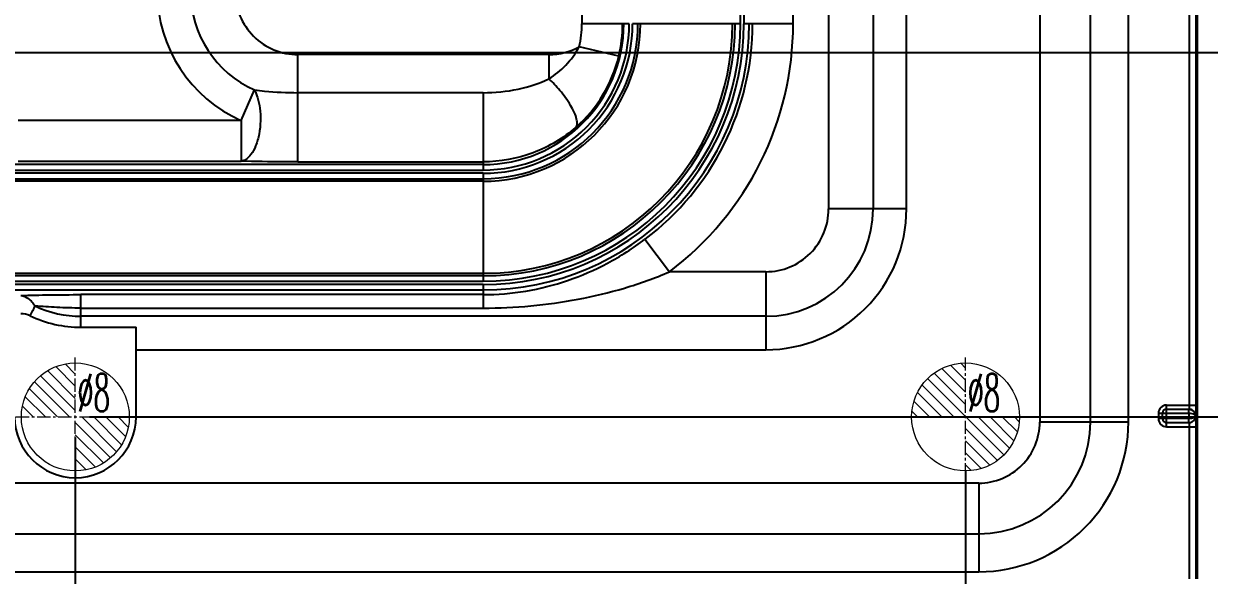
# Model space of a CAD drawing. Header units: millimetres. Extents: x 564 to 2602, y -1989 to 1042.
# Drawn here: x 854 to 941.9, y -789.5 to -748.7 of the extents above; entities that cross this region are included whole.
import ezdxf

# ---------------------------------------------------------------- set-up
doc = ezdxf.new("R2010")
doc.units = ezdxf.units.MM
doc.header["$LTSCALE"] = 16.335
doc.header["$PDMODE"] = 3
doc.header["$PDSIZE"] = 0.3125
doc.linetypes.add('CENTER', pattern=[0.6, 0.375, -0.075, 0.075, -0.075])
doc.linetypes.add('HIDDEN', pattern=[0.2, 0.1, -0.1])
doc.layers.get('0').update_dxf_attribs({"linetype": 'CONTINUOUS'})
doc.layers.get('Defpoints').update_dxf_attribs({"linetype": 'CONTINUOUS'})
doc.layers.add('DEFAULT_2', color=8, linetype='HIDDEN')
doc.layers.add('dim', color=82, linetype='CONTINUOUS', lineweight=9)
doc.layers.add('epin', color=13, linetype='CONTINUOUS', lineweight=9)
doc.styles.get("Standard").update_dxf_attribs({"font": 'txt', "width": 0.8})
doc.styles.add('TXT05', font='txt.shx', dxfattribs={"width": 0.5, "bigfont": 'gbcbig.shx'})
doc.dimstyles.get("Standard").update_dxf_attribs({"dimtxt": 0.15625, "dimasz": 0.1875, "dimexe": 0.125, "dimexo": 0.0625, "dimtad": 0, "dimtih": 1, "dimtoh": 1, "dimdsep": 46, "dimtxsty": 'Standard', "dimcen": 0.09, "dimadec": 0, "dimazin": 0, "dimtp": 0.01, "dimtm": 0.01, "dimtfac": 1, "dimtofl": 0, "dimtmove": 0, "dimatfit": 3, "dimfxl": 0, "dimtolj": 1, "dimarcsym": 0})

# ---------------------------------------------------------------- blocks, each defined once
blk = doc.blocks.new('epin_ejp_8')
at = {"layer": 'epin', "ltscale": 0.5}
h = blk.add_hatch(dxfattribs=at)
h.set_pattern_fill('_ANSI31', color=123, scale=0.2, angle=90, style=0)
h.set_pattern_definition([(135, (-3069.6252, 813.4417), (-0.4490128, -0.4490128), [])])
h.paths.add_polyline_path([(0, 4, 0.414214), (-4, 0), (0, 0)])
h.paths.add_polyline_path([(4, 0), (0, 0), (0, -4, 0.414214)])
at = {"layer": 'epin', "color": 1, "linetype": 'CENTER', "ltscale": 0.16}
for p, q in [((0, -4.4), (0, 4.4)), ((-4.4, 0), (4.4, 0))]:
    blk.add_line(p, q, dxfattribs=at)
at = {"layer": 'epin', "ltscale": 0.5}
blk.add_circle((0, 0), 4, dxfattribs=at)
at = {"layer": 'epin', "color": 6, "ltscale": 0.5, "style": 'TXT05', "width": 0.5}
blk.add_text('%%c8', height=2.8, dxfattribs=at).set_placement((0.16, 0.4))
blk = doc.blocks.new('*D179')
at = {"layer": 'Defpoints', "color": 0}
for p in [(827.808, -740.305), (830.151, -750.805), (994.221, -750.805)]:
    blk.add_point(p, dxfattribs=at)
at = {"layer": 'dim', "color": 6, "linetype": 'Continuous', "lineweight": -2}
blk.add_line((830.151, -750.805), (994.221, -750.805), dxfattribs=at)
at = {"layer": 'dim', "color": 4, "insert": (997.554, -750.805), "char_height": 2.5, "attachment_point": 5}
blk.add_mtext('\\A1;10.50', dxfattribs=at)
blk = doc.blocks.new('*D180')
at = {"layer": 'Defpoints', "color": 0}
for p in [(827.808, -740.305), (858.867, -777.805), (994.221, -777.805)]:
    blk.add_point(p, dxfattribs=at)
at = {"layer": 'dim', "color": 6, "linetype": 'Continuous', "lineweight": -2}
blk.add_line((858.867, -777.805), (994.221, -777.805), dxfattribs=at)
at = {"layer": 'dim', "color": 4, "insert": (998.054, -777.805), "char_height": 2.5, "attachment_point": 5}
blk.add_mtext('\\A1;37.50', dxfattribs=at)
blk = doc.blocks.new('*D181')
at = {"layer": 'Defpoints', "color": 0}
for p in [(827.808, -740.305), (862.208, -815.805), (994.221, -815.805)]:
    blk.add_point(p, dxfattribs=at)
at = {"layer": 'dim', "color": 6, "linetype": 'Continuous', "lineweight": -2}
blk.add_line((862.208, -815.805), (994.221, -815.805), dxfattribs=at)
at = {"layer": 'dim', "color": 4, "insert": (998.054, -815.805), "char_height": 2.5, "attachment_point": 5}
blk.add_mtext('\\A1;75.50', dxfattribs=at)
blk = doc.blocks.new('*D191')
at = {"layer": 'Defpoints', "color": 0}
for p in [(827.808, -740.305), (964.748, -840.805), (994.375, -840.805)]:
    blk.add_point(p, dxfattribs=at)
at = {"layer": 'dim', "color": 6, "linetype": 'Continuous', "lineweight": -2}
blk.add_line((964.748, -840.805), (994.375, -840.805), dxfattribs=at)
at = {"layer": 'dim', "color": 4, "insert": (998.542, -840.805), "char_height": 2.5, "attachment_point": 5}
blk.add_mtext('\\A1;100.50', dxfattribs=at)
blk = doc.blocks.new('*D205')
at = {"layer": 'Defpoints', "color": 0}
for p in [(827.808, -740.305), (857.808, -779.322), (857.808, -869.503)]:
    blk.add_point(p, dxfattribs=at)
at = {"layer": 'dim', "color": 6, "linetype": 'Continuous', "lineweight": -2}
blk.add_line((857.808, -779.322), (857.808, -869.503), dxfattribs=at)
at = {"layer": 'dim', "color": 4, "insert": (857.808, -873.003), "char_height": 2.5, "attachment_point": 5, "rotation": 90}
blk.add_mtext('\\A1;30.00', dxfattribs=at)
blk = doc.blocks.new('*D206')
at = {"layer": 'Defpoints', "color": 0}
for p in [(827.808, -740.305), (923.808, -781.805), (923.808, -869.503)]:
    blk.add_point(p, dxfattribs=at)
at = {"layer": 'dim', "color": 6, "linetype": 'Continuous', "lineweight": -2}
blk.add_line((923.808, -781.805), (923.808, -869.503), dxfattribs=at)
at = {"layer": 'dim', "color": 4, "insert": (923.808, -873.17), "char_height": 2.5, "attachment_point": 5, "rotation": 90}
blk.add_mtext('\\A1;96.00', dxfattribs=at)
blk = doc.blocks.new('*D207')
at = {"layer": 'Defpoints', "color": 0}
for p in [(827.808, -740.305), (926.808, -817.787), (929.632, -869.503)]:
    blk.add_point(p, dxfattribs=at)
at = {"layer": 'dim', "color": 6, "linetype": 'Continuous', "lineweight": -2}
for p, q in [((926.808, -817.787), (926.808, -861.503)), ((926.808, -861.503), (929.632, -865.503)), ((929.632, -865.503), (929.632, -869.503))]:
    blk.add_line(p, q, dxfattribs=at)
at = {"layer": 'dim', "color": 4, "insert": (929.632, -873.17), "char_height": 2.5, "attachment_point": 5, "rotation": 90}
blk.add_mtext('\\A1;99.00', dxfattribs=at)
blk = doc.blocks.new('*D208')
at = {"layer": 'Defpoints', "color": 0}
for p in [(827.808, -740.305), (960.808, -840.805), (960.808, -869.503)]:
    blk.add_point(p, dxfattribs=at)
at = {"layer": 'dim', "color": 6, "linetype": 'Continuous', "lineweight": -2}
blk.add_line((960.808, -840.805), (960.808, -869.503), dxfattribs=at)
at = {"layer": 'dim', "color": 4, "insert": (960.808, -873.836), "char_height": 2.5, "attachment_point": 5, "rotation": 90}
blk.add_mtext('\\A1;133.00', dxfattribs=at)

msp = doc.modelspace()

# ---------------------------------------------------------------- linework, layer by layer
at = {"color": 7, "linetype": 'Continuous'}
for p, q in [((940.997, -789.794), (940.997, -684.217)), ((929.313, -695.83), (929.313, -778.181)), ((933.07, -778.181), (933.07, -695.83)), ((935.887, -778.181), (935.887, -695.83)), ((940.392, -697.087), (940.392, -776.924)), ((940.892, -697.087), (940.892, -776.924)), ((913.654, -711.617), (913.654, -762.394)), ((916.955, -711.617), (916.955, -762.394)), ((919.43, -762.394), (919.43, -711.617)), ((907.117, -748.669), (907.117, -725.342)), ((907.363, -725.342), (907.363, -748.669)), ((911.029, -748.669), (911.029, -725.342)), ((895.368, -741.305), (895.368, -748.669)), ((898.876, -748.669), (895.368, -748.669)), ((907.117, -748.669), (899.122, -748.669)), ((911.029, -748.669), (907.363, -748.669)), ((898.096, -751.079), (895.167, -750.377)), ((892.914, -750.959), (874.312, -750.959)), ((874.312, -758.907), (874.312, -750.959)), ((892.914, -750.959), (892.914, -752.749)), ((870.091, -755.842), (871.093, -753.579)), ((888.037, -753.779), (874.312, -753.779)), ((888.037, -753.779), (888.037, -759.508)), ((870.091, -755.842), (853.572, -755.842)), ((870.091, -755.842), (870.091, -758.855)), ((888.037, -759.106), (767.578, -759.106)), ((853.571, -758.855), (870.091, -758.855)), ((874.312, -758.907), (888.037, -758.907)), ((767.578, -759.508), (888.037, -759.508)), ((888.037, -759.754), (767.578, -759.754)), ((767.578, -760.155), (888.037, -760.155)), ((888.037, -759.754), (888.037, -767.749)), ((888.037, -760.34), (767.578, -760.34)), ((919.43, -762.394), (913.654, -762.394)), ((900.043, -764.639), (901.854, -767.047)), ((767.578, -767.164), (888.037, -767.164)), ((888.037, -767.348), (767.578, -767.348)), ((909.002, -767.047), (901.854, -767.047)), ((909.002, -767.047), (909.002, -772.823)), ((767.578, -767.749), (888.037, -767.749)), ((888.037, -767.995), (767.578, -767.995)), ((888.037, -767.995), (888.037, -769.738)), ((767.578, -768.397), (888.037, -768.397)), ((888.037, -768.743), (858.224, -768.743)), ((858.224, -771.16), (858.224, -768.743)), ((858.224, -769.738), (888.037, -769.738)), ((909.002, -770.347), (858.224, -770.347)), ((858.224, -771.16), (862.308, -771.16)), ((862.308, -777.805), (862.308, -771.16)), ((862.308, -772.823), (909.002, -772.823)), ((938.714, -776.924), (940.892, -776.924)), ((938.714, -777.225), (938.714, -776.924)), ((938.111, -777.527), (940.357, -777.527)), ((938.111, -777.527), (938.111, -777.929)), ((938.413, -777.929), (938.413, -777.527)), ((938.714, -777.225), (940.364, -777.225)), ((938.714, -778.532), (938.714, -777.266)), ((940.357, -777.527), (940.357, -777.929)), ((935.887, -778.181), (929.313, -778.181)), ((938.413, -777.929), (938.111, -777.929)), ((940.357, -777.929), (938.453, -777.929)), ((940.364, -778.231), (938.714, -778.231)), ((938.714, -778.532), (940.892, -778.532)), ((940.392, -778.532), (940.392, -789.794)), ((940.892, -778.532), (940.892, -789.794)), ((924.788, -782.705), (842.438, -782.705)), ((924.788, -782.705), (924.788, -789.28)), ((842.438, -786.462), (924.788, -786.462)), ((842.438, -789.28), (924.788, -789.28))]:
    msp.add_line(p, q, dxfattribs=at)
for centre, radius, start, end in [((874.312, -746.306), 10.429, 180, 246.12164), ((874.312, -746.306), 7.953, 180, 246.12164), ((874.312, -746.306), 4.652, 179.99999, 270.00001), ((888.037, -748.669), 19.728, 270, 0), ((888.037, -748.669), 19.326, 270.00005, 359.99995), ((888.037, -748.669), 19.08, 270.00002, 359.99998), ((888.037, -748.669), 18.679, 270, 0), ((888.037, -748.669), 18.495, 270, 0), ((888.037, -748.669), 11.67, 270, 0), ((888.037, -748.669), 11.486, 270, 0), ((888.037, -748.669), 11.085, 269.99991, 0.00009), ((888.037, -748.669), 10.839, 269.99996, 0.00004), ((888.037, -748.669), 10.437, 270, 0), ((888.037, -748.669), 7.331, 346.52972, 0), ((888.037, -748.669), 10.344, 346.52976, 0), ((888.037, -748.669), 19.98, 306.93628, 0), ((888.037, -748.669), 22.992, 306.93628, 359.99997), ((892.914, -746.306), 4.652, 270.00002, 298.96146), ((888.246, -748.719), 10.129, 311.2793, 346.53066), ((909.002, -762.394), 10.429, 269.99973, 359.99989), ((909.002, -762.394), 7.953, 270, 359.99967), ((909.002, -762.394), 4.652, 269.9999, 0.0001), ((858.224, -762.394), 7.953, 244.65628, 270), ((858.224, -762.394), 8.765, 244.58527, 270), ((938.714, -777.527), 0.603, 90.06458, 180.001), ((857.808, -777.805), 4.5, 180, 0), ((938.714, -777.527), 0.302, 90, 180), ((940.35, -777.736), 0.505, 55.38797, 83.18918), ((940.369, -777.724), 0.492, 56.41214, 63.60847), ((940.347, -777.741), 0.511, 6.09097, 34.894), ((940.35, -777.723), 0.507, 325.21922, 359.14287), ((940.368, -777.727), 0.494, 25.01067, 35.05078), ((940.376, -777.731), 0.488, 354.00517, 6.03148), ((924.788, -778.181), 11.099, 269.99958, 0.00042), ((924.788, -778.181), 8.281, 270, 360), ((924.788, -778.181), 4.525, 269.99997, 0.00003), ((938.714, -777.929), 0.603, 179.99975, 269.93471), ((938.714, -777.929), 0.302, 180, 270), ((940.348, -777.722), 0.51, 297.86798, 304.77962), ((940.369, -777.737), 0.492, 296.50439, 303.76174), ((940.368, -777.735), 0.494, 325.07119, 335.06046)]:
    msp.add_arc(centre, radius, start, end, dxfattribs=at)
for points, knots in [([(892.914, -752.749), (893.372, -752.473), (894.24, -751.773), (894.892, -750.871), (895.167, -750.377)], [0, 0, 0, 0, 0.486375, 1, 1, 1, 1]), ([(888.037, -753.779), (888.91, -753.779), (890.585, -753.618), (892.198, -753.104), (892.914, -752.749)], [0, 0, 0, 0, 0.522001, 1, 1, 1, 1]), ([(894.928, -756.331), (894.98, -756.268), (895.036, -756.059), (894.979, -755.69), (894.805, -755.225), (894.524, -754.693), (894.158, -754.144), (893.635, -753.473), (893.205, -753.018), (892.914, -752.749)], [0, 0, 0, 0, 0.057325, 0.141824, 0.259778, 0.403937, 0.562564, 0.722129, 1, 1, 1, 1]), ([(871.093, -753.579), (871.187, -753.759), (871.354, -754.197), (871.511, -754.963), (871.555, -755.872), (871.459, -756.821), (871.226, -757.673), (870.893, -758.323), (870.51, -758.726), (870.217, -758.843), (870.09, -758.855)], [0, 0, 0, 0, 0.103811, 0.237525, 0.397454, 0.566456, 0.721713, 0.845861, 0.935158, 1, 1, 1, 1]), ([(871.092, -753.579), (871.341, -753.608), (872.411, -753.722), (873.487, -753.779), (874.312, -753.779)], [0, 0, 0, 0, 0.232776, 1, 1, 1, 1]), ([(894.928, -756.331), (894, -757.146), (891.809, -758.457), (889.295, -758.907), (888.037, -758.907)], [0, 0, 0, 0, 0.495319, 1, 1, 1, 1]), ([(874.312, -758.907), (873.948, -758.907), (872.54, -758.903), (871.133, -758.884), (870.091, -758.855)], [0, 0, 0, 0, 0.258924, 1, 1, 1, 1]), ([(888.037, -768.743), (889.101, -768.743), (891.23, -768.564), (894.342, -767.77), (897.321, -766.476), (899.163, -765.301), (900.043, -764.639)], [0, 0, 0, 0, 0.247489, 0.494281, 0.743793, 1, 1, 1, 1]), ([(888.037, -769.738), (889.22, -769.741), (891.583, -769.629), (895.092, -769.134), (898.539, -768.311), (900.771, -767.522), (901.854, -767.047)], [0, 0, 0, 0, 0.250518, 0.500112, 0.749649, 1, 1, 1, 1]), ([(853.76, -768.807), (854.474, -768.782), (855.962, -768.752), (857.45, -768.744), (858.224, -768.743)], [0, 0, 0, 0, 0.480106, 1, 1, 1, 1]), ([(853.76, -768.807), (853.962, -768.823), (854.275, -768.962), (854.602, -769.272), (854.75, -769.473), (854.82, -769.582)], [0, 0, 0, 0, 0.450067, 0.712991, 1, 1, 1, 1]), ([(854.47, -770.315), (854.53, -770.18), (854.65, -769.937), (854.773, -769.695), (854.82, -769.582)], [0, 0, 0, 0, 0.546327, 1, 1, 1, 1]), ([(858.224, -769.738), (857.626, -769.738), (856.49, -769.704), (855.357, -769.621), (854.82, -769.582)], [0, 0, 0, 0, 0.525901, 1, 1, 1, 1]), ([(940.392, -776.924), (940.392, -776.962), (940.391, -777.034), (940.386, -777.118), (940.381, -777.171), (940.376, -777.2), (940.372, -777.216), (940.367, -777.225), (940.364, -777.225)], [0, 0, 0, 0, 0.378665, 0.699769, 0.823111, 0.915437, 0.97399, 1, 1, 1, 1]), ([(940.892, -776.924), (940.892, -777.028), (940.891, -777.18), (940.887, -777.372), (940.884, -777.494), (940.879, -777.59), (940.876, -777.666), (940.869, -777.7), (940.868, -777.728), (940.863, -777.728)], [0, 0, 0, 0, 0.389048, 0.563965, 0.716137, 0.839455, 0.92909, 0.981813, 1, 1, 1, 1]), ([(940.357, -777.527), (940.357, -777.489), (940.356, -777.433), (940.355, -777.362), (940.354, -777.316), (940.352, -777.28), (940.353, -777.25), (940.349, -777.238), (940.352, -777.225), (940.35, -777.225)], [0, 0, 0, 0, 0.382091, 0.555549, 0.707057, 0.831382, 0.923605, 0.98051, 1, 1, 1, 1]), ([(940.357, -777.527), (940.433, -777.528), (940.571, -777.542), (940.705, -777.583), (940.759, -777.613)], [0, 0, 0, 0, 0.554267, 1, 1, 1, 1]), ([(940.857, -777.728), (940.852, -777.794), (940.718, -777.874), (940.546, -777.916), (940.422, -777.928), (940.357, -777.929)], [0, 0, 0, 0, 0.353479, 0.651447, 1, 1, 1, 1]), ([(940.759, -777.613), (940.768, -777.618), (940.799, -777.637), (940.828, -777.661), (940.841, -777.683)], [0, 0, 0, 0, 0.290707, 1, 1, 1, 1]), ([(940.863, -777.728), (940.868, -777.728), (940.869, -777.756), (940.876, -777.79), (940.879, -777.866), (940.884, -777.962), (940.887, -778.084), (940.891, -778.276), (940.892, -778.428), (940.892, -778.532)], [0, 0, 0, 0, 0.017738, 0.070139, 0.159734, 0.283031, 0.435223, 0.610176, 1, 1, 1, 1]), ([(940.35, -778.231), (940.352, -778.231), (940.349, -778.219), (940.353, -778.206), (940.352, -778.176), (940.354, -778.14), (940.355, -778.095), (940.356, -778.024), (940.357, -777.968), (940.357, -777.929)], [0, 0, 0, 0, 0.019491, 0.076396, 0.168619, 0.292943, 0.444451, 0.617909, 1, 1, 1, 1]), ([(940.364, -778.231), (940.367, -778.231), (940.372, -778.241), (940.376, -778.256), (940.381, -778.285), (940.386, -778.339), (940.391, -778.423), (940.392, -778.494), (940.392, -778.532)], [0, 0, 0, 0, 0.025944, 0.084374, 0.176578, 0.299828, 0.620795, 1, 1, 1, 1])]:
    msp.add_open_spline(points, degree=3, knots=knots, dxfattribs=at)
for points in [[(854.462, -770.312), (854.245, -770.21), (854, -770.156), (853.76, -770.156)], [(940.364, -777.231), (940.441, -777.231), (940.519, -777.25), (940.587, -777.284)], [(940.766, -777.448), (940.731, -777.399), (940.687, -777.355), (940.637, -777.321)], [(940.641, -777.315), (940.692, -777.349), (940.738, -777.393), (940.773, -777.443)], [(940.857, -777.731), (940.856, -777.659), (940.839, -777.587), (940.808, -777.522)], [(940.841, -777.683), (940.85, -777.696), (940.856, -777.712), (940.857, -777.728)], [(940.35, -778.231), (940.431, -778.231), (940.514, -778.21), (940.586, -778.172)], [(940.364, -778.231), (940.441, -778.231), (940.52, -778.212), (940.588, -778.178)], [(940.638, -778.14), (940.688, -778.106), (940.732, -778.062), (940.766, -778.012)], [(940.642, -778.146), (940.693, -778.112), (940.738, -778.068), (940.774, -778.018)]]:
    msp.add_open_spline(points, degree=3, dxfattribs=at)
at = {"layer": 'DEFAULT_2', "color": 8, "linetype": 'HIDDEN'}
for p, q in [((938.714, -777.266), (938.714, -777.225)), ((938.453, -777.929), (938.413, -777.929))]:
    msp.add_line(p, q, dxfattribs=at)
msp.add_arc((940.35, -777.731), 0.5, 83.18918, 90.00301, dxfattribs=at)

# ---------------------------------------------------------------- block references
at = {"layer": 'epin'}
for p in [(857.808, -777.805), (923.808, -777.805)]:
    msp.add_blockref('epin_ejp_8', p, dxfattribs=at)

# ---------------------------------------------------------------- dimensions: what is measured, and where the dimension line sits
at = {"layer": 'dim'}
for feature_location, offset, dtype, picture, middle in [((830.151, -750.805), (164.07, 0), 0, '*D179', (997.554, -750.805)), ((858.867, -777.805), (135.353, 0), 0, '*D180', (998.054, -777.805)), ((862.208, -815.805), (132.013, 0), 0, '*D181', (998.054, -815.805)), ((964.748, -840.805), (29.628, 0), 0, '*D191', (998.542, -840.805)), ((857.808, -779.322), (0, -90.182), 1, '*D205', (857.808, -873.003)), ((923.808, -781.805), (0, -87.698), 1, '*D206', (923.808, -873.17)), ((926.808, -817.787), (2.825, -51.717), 1, '*D207', (929.632, -873.17)), ((960.808, -840.805), (0, -28.698), 1, '*D208', (960.808, -873.836))]:
    dim = msp.add_ordinate_dim(feature_location=feature_location, offset=offset, dtype=dtype, origin=(827.808, -740.305), dimstyle='Standard', override={"dimtxt": 2.5, "dimasz": 2, "dimexe": 0, "dimexo": 0, "dimgap": 0, "dimtih": 0, "dimtoh": 0, "dimzin": 0, "dimcen": 0, "dimclrd": 6, "dimclre": 6, "dimclrt": 4, "dimadec": 2, "dimtp": 0, "dimtm": 0, "dimfxl": 1.25, "dimtzin": 0}, dxfattribs=at)
    dim.commit()
    dim.dimension.update_dxf_attribs({"geometry": picture, "text_midpoint": middle})

doc.saveas('drawing.dxf')
